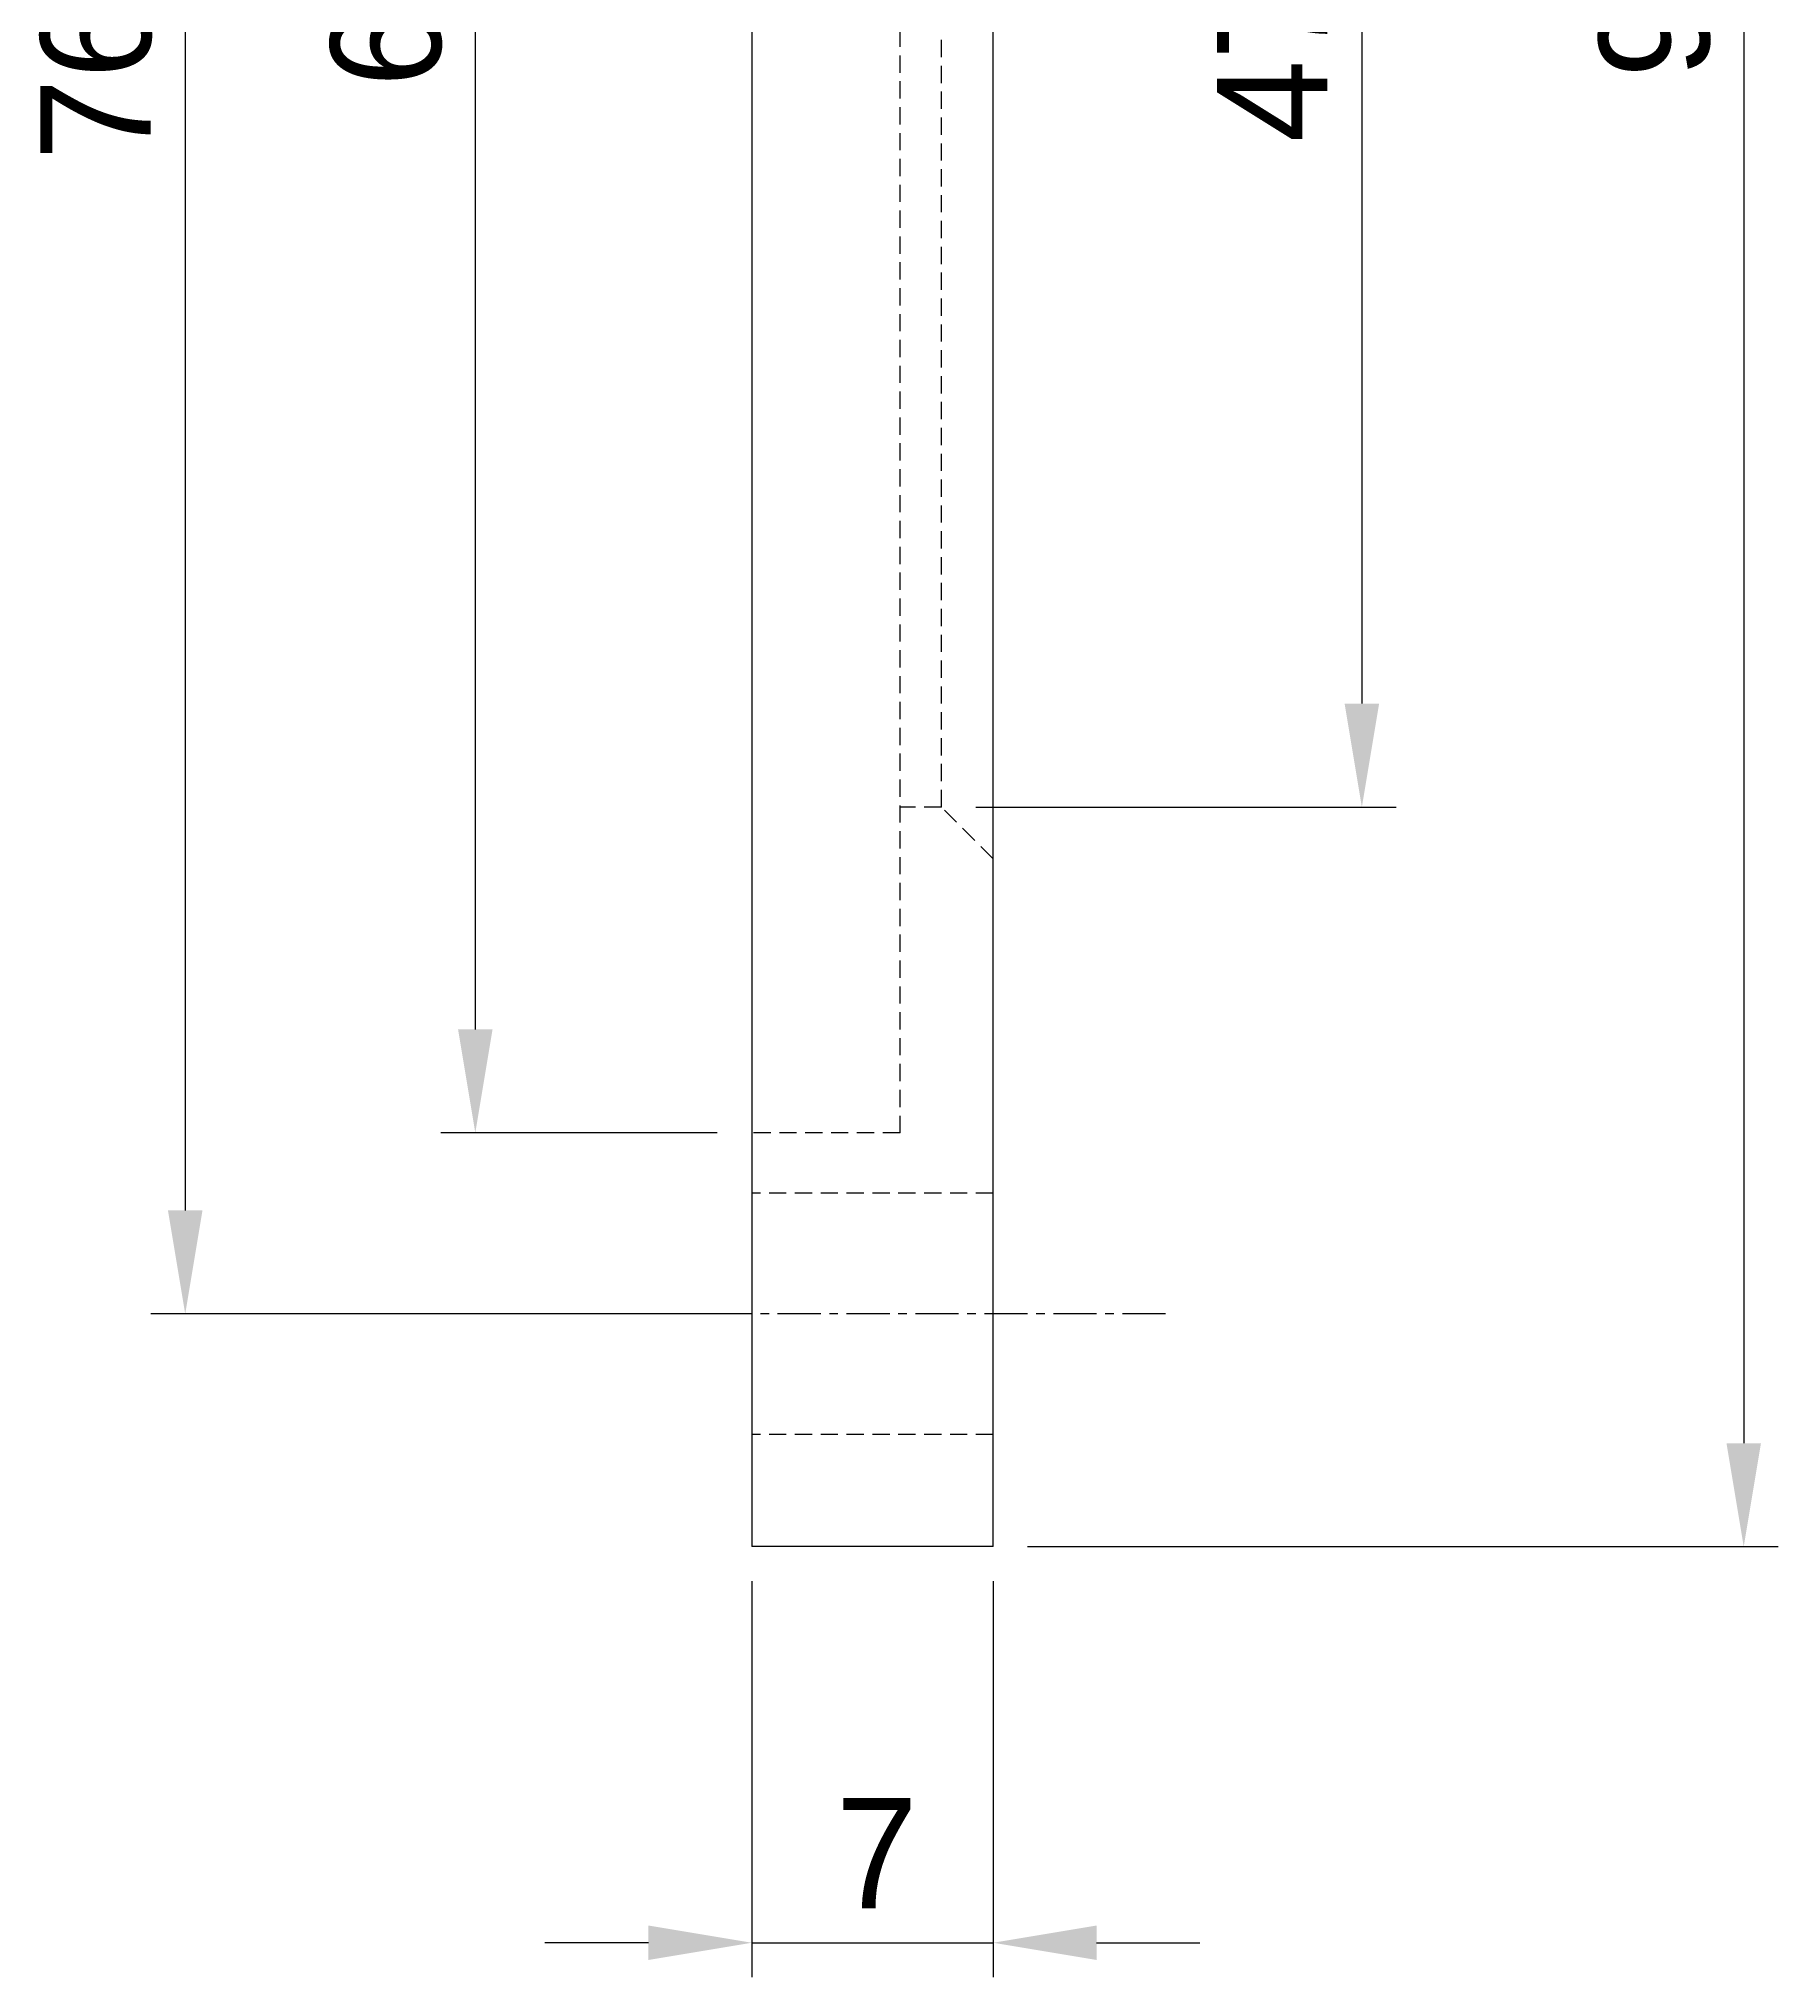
# Model space of a CAD drawing. Extents: x -16 to 199, y -4 to 137.
# Drawn here: x 148.9 to 199.3, y 24.8 to 81 of the extents above; entities that cross this region are included whole.
import ezdxf

# ---------------------------------------------------------------- set-up
doc = ezdxf.new("R2010")
doc.units = 0
doc.header["$MEASUREMENT"] = 0
doc.linetypes.add('CENTER', pattern=[2, 1.25, -0.25, 0.25, -0.25])
doc.linetypes.add('DASHED', pattern=[0.75, 0.5, -0.25])
doc.layers.get('0').update_dxf_attribs({"linetype": 'CONTINUOUS'})
doc.layers.get('DEFPOINTS').update_dxf_attribs({"linetype": 'CONTINUOUS'})
doc.layers.add('CENTER', color=1, linetype='CONTINUOUS')
doc.layers.add('SIZE', color=7, linetype='CONTINUOUS')
doc.dimstyles.get("Standard").update_dxf_attribs({"dimtxt": 0.18, "dimasz": 0.18, "dimexe": 0.18, "dimexo": 0.0625, "dimgap": 0.09, "dimtad": 0, "dimtih": 1, "dimtoh": 1, "dimdec": 4, "dimzin": 0, "dimdsep": 46, "dimtxsty": 'STANDARD', "dimcen": 0.09, "dimadec": 0, "dimazin": 0, "dimtfac": 1, "dimtdec": 4, "dimtofl": 0, "dimtmove": 2, "dimatfit": 3, "dimfxl": 1, "dimtolj": 1, "dimarcsym": 0})

# ---------------------------------------------------------------- blocks, each defined once
blk = doc.blocks.new('*U3')
at = {"layer": 'SIZE', "color": 0, "linetype": 'Continuous'}
blk.add_text('90', height=3.2, rotation=90, dxfattribs=at).set_placement((197.329, 79.885))
blk = doc.blocks.new('*D2')
at = {"layer": 'DEFPOINTS', "color": 0, "linetype": 'Continuous'}
for p in [(176.556, 127.285), (176.556, 37.285), (198.329, 37.285)]:
    blk.add_point(p, dxfattribs=at)
at = {"layer": 'SIZE', "color": 0, "linetype": 'Continuous'}
for p, q in [((177.556, 127.285), (199.329, 127.285)), ((198.329, 124.285), (198.329, 40.285)), ((177.556, 37.285), (199.329, 37.285))]:
    blk.add_line(p, q, dxfattribs=at)
for points in [[(197.829, 124.285), (198.829, 124.285), (198.329, 127.285)], [(197.829, 40.285), (198.829, 40.285), (198.329, 37.285)]]:
    blk.add_solid(points, dxfattribs=at)
at = {"layer": 'SIZE', "color": 7, "linetype": 'Continuous'}
blk.add_blockref('*U3', (0, 0), dxfattribs=at)
blk = doc.blocks.new('*U5')
at = {"layer": 'SIZE', "color": 0, "linetype": 'Continuous'}
blk.add_text('47.1', height=3.2, rotation=90, dxfattribs=at).set_placement((186.252, 78.018))
blk = doc.blocks.new('*D4')
at = {"layer": 'DEFPOINTS', "color": 0, "linetype": 'Continuous'}
for p in [(175.056, 105.835), (175.056, 58.735), (187.252, 58.735)]:
    blk.add_point(p, dxfattribs=at)
at = {"layer": 'SIZE', "color": 0, "linetype": 'Continuous'}
for p, q in [((176.056, 105.835), (188.252, 105.835)), ((187.252, 102.835), (187.252, 61.735)), ((176.056, 58.735), (188.252, 58.735))]:
    blk.add_line(p, q, dxfattribs=at)
for points in [[(186.752, 102.835), (187.752, 102.835), (187.252, 105.835)], [(186.752, 61.735), (187.752, 61.735), (187.252, 58.735)]]:
    blk.add_solid(points, dxfattribs=at)
at = {"layer": 'SIZE', "color": 7, "linetype": 'Continuous'}
blk.add_blockref('*U5', (0, 0), dxfattribs=at)
blk = doc.blocks.new('*U7')
at = {"layer": 'SIZE', "color": 0, "linetype": 'Continuous'}
blk.add_text('66', height=3.2, rotation=90, dxfattribs=at).set_placement((160.537, 79.618))
blk = doc.blocks.new('*D6')
at = {"layer": 'DEFPOINTS', "color": 0, "linetype": 'Continuous'}
for p in [(169.556, 115.285), (161.537, 49.285), (169.556, 49.285)]:
    blk.add_point(p, dxfattribs=at)
at = {"layer": 'SIZE', "color": 0, "linetype": 'Continuous'}
for p, q in [((168.556, 115.285), (160.537, 115.285)), ((161.537, 112.285), (161.537, 52.285)), ((168.556, 49.285), (160.537, 49.285))]:
    blk.add_line(p, q, dxfattribs=at)
for points in [[(161.037, 112.285), (162.037, 112.285), (161.537, 115.285)], [(161.037, 52.285), (162.037, 52.285), (161.537, 49.285)]]:
    blk.add_solid(points, dxfattribs=at)
at = {"layer": 'SIZE', "color": 7, "linetype": 'Continuous'}
blk.add_blockref('*U7', (0, 0), dxfattribs=at)
blk = doc.blocks.new('*U9')
at = {"layer": 'SIZE', "color": 0, "linetype": 'Continuous'}
blk.add_text('76.5', height=3.2, rotation=90, dxfattribs=at).set_placement((152.123, 77.485))
blk = doc.blocks.new('*D8')
at = {"layer": 'DEFPOINTS', "color": 0, "linetype": 'Continuous'}
for p in [(169.556, 120.535), (153.123, 44.035), (169.556, 44.035)]:
    blk.add_point(p, dxfattribs=at)
at = {"layer": 'SIZE', "color": 0, "linetype": 'Continuous'}
for p, q in [((168.556, 120.535), (152.123, 120.535)), ((153.123, 117.535), (153.123, 47.035)), ((168.556, 44.035), (152.123, 44.035))]:
    blk.add_line(p, q, dxfattribs=at)
for points in [[(152.623, 117.535), (153.623, 117.535), (153.123, 120.535)], [(152.623, 47.035), (153.623, 47.035), (153.123, 44.035)]]:
    blk.add_solid(points, dxfattribs=at)
at = {"layer": 'SIZE', "color": 7, "linetype": 'Continuous'}
blk.add_blockref('*U9', (0, 0), dxfattribs=at)
blk = doc.blocks.new('*U13')
at = {"layer": 'SIZE', "color": 0, "linetype": 'Continuous'}
blk.add_text('7', height=3.2, dxfattribs=at).set_placement((171.99, 26.797))
blk = doc.blocks.new('*D12')
at = {"layer": 'DEFPOINTS', "color": 0, "linetype": 'Continuous'}
for p in [(169.556, 37.285), (176.556, 37.285), (176.556, 25.797)]:
    blk.add_point(p, dxfattribs=at)
at = {"layer": 'SIZE', "color": 0, "linetype": 'Continuous'}
for p, q in [((169.556, 36.285), (169.556, 24.797)), ((176.556, 36.285), (176.556, 24.797)), ((166.556, 25.797), (163.556, 25.797)), ((169.556, 25.797), (176.556, 25.797)), ((179.556, 25.797), (182.556, 25.797))]:
    blk.add_line(p, q, dxfattribs=at)
for points in [[(166.556, 26.297), (166.556, 25.297), (169.556, 25.797)], [(179.556, 26.297), (179.556, 25.297), (176.556, 25.797)]]:
    blk.add_solid(points, dxfattribs=at)
at = {"layer": 'SIZE', "color": 7, "linetype": 'Continuous'}
blk.add_blockref('*U13', (0, 0), dxfattribs=at)

msp = doc.modelspace()

# ---------------------------------------------------------------- linework, layer by layer
at = {"color": 7, "linetype": 'Continuous'}
for p, q in [((169.55642, 127.28515), (169.55642, 37.28515)), ((176.55642, 37.28515), (176.55642, 127.28515)), ((176.55642, 37.28515), (169.55642, 37.28515))]:
    msp.add_line(p, q, dxfattribs=at)
at = {"color": 3, "linetype": 'DASHED'}
for p, q in [((173.85642, 49.28515), (173.85642, 115.28515)), ((175.05642, 58.73515), (175.05642, 105.83515)), ((175.05642, 58.73515), (173.85642, 58.73515)), ((176.55642, 57.23515), (175.05642, 58.73515)), ((173.85642, 49.28515), (169.55642, 49.28515)), ((176.55642, 47.53515), (169.55642, 47.53515)), ((176.55642, 40.53515), (169.55642, 40.53515))]:
    msp.add_line(p, q, dxfattribs=at)
at = {"layer": 'CENTER', "color": 1, "linetype": 'CENTER'}
msp.add_line((181.55642, 44.03515), (164.55642, 44.03515), dxfattribs=at)

# ---------------------------------------------------------------- dimensions: what is measured, and where the dimension line sits
at = {"layer": 'SIZE', "color": 7, "linetype": 'Continuous'}
for base, p1, p2, picture, middle in [((198.32928, 37.28515), (176.55642, 127.28515), (176.55642, 37.28515), '*D2', (195.72928, 82.28515)), ((153.12286, 44.03515), (169.55642, 120.53515), (169.55642, 44.03515), '*D8', (150.52286, 82.28515)), ((161.53719, 49.28515), (169.55642, 115.28515), (169.55642, 49.28515), '*D6', (158.93719, 82.28515)), ((187.25248, 58.73515), (175.05642, 105.83515), (175.05642, 58.73515), '*D4', (184.65248, 82.28515))]:
    dim = msp.add_linear_dim(base=base, p1=p1, p2=p2, angle=90, dimstyle='STANDARD', dxfattribs=at)
    dim.commit()
    dim.dimension.update_dxf_attribs({"geometry": picture, "text_midpoint": middle})
dim = msp.add_linear_dim(base=(176.55642, 25.79722), p1=(169.55642, 37.28515), p2=(176.55642, 37.28515), dimstyle='STANDARD', dxfattribs=at)
dim.commit()
dim.dimension.update_dxf_attribs({"geometry": '*D12', "text_midpoint": (173.05642, 28.39722)})

doc.saveas('drawing.dxf')
